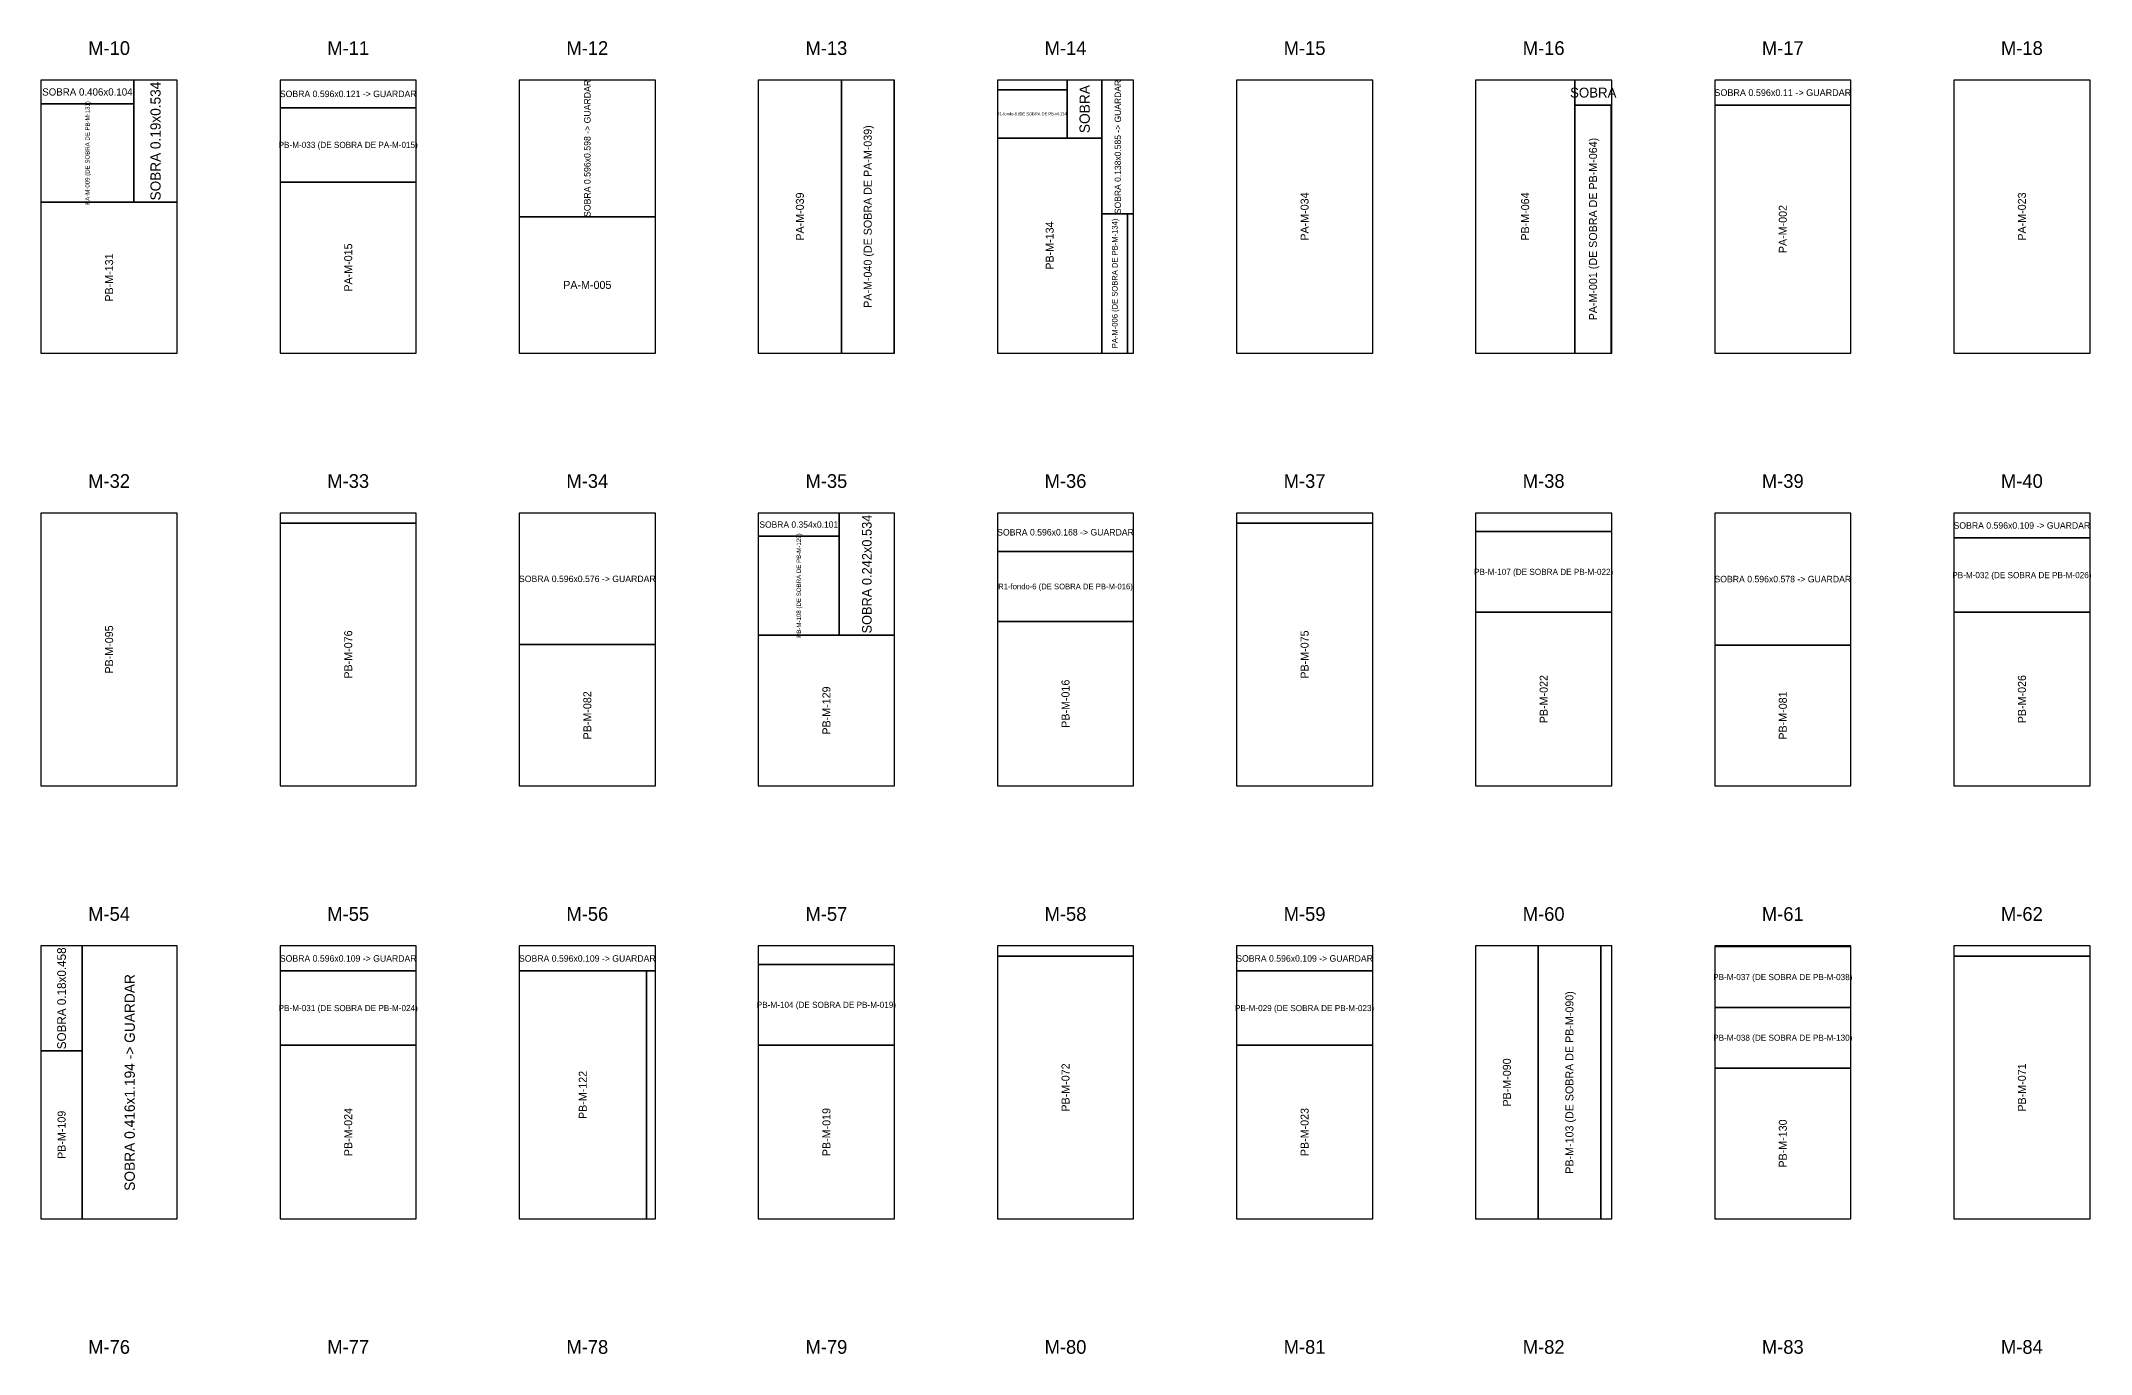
# Model space of a CAD drawing. Header units: metres. Extents: x 305.3 to 390.9, y -184.6 to -119.2.
# Drawn here: x 325.87 to 334.84, y -140.35 to -134.6 of the extents above; entities that cross this region are included whole.
import ezdxf
from ezdxf.enums import TextEntityAlignment as Align

# ---------------------------------------------------------------- set-up
doc = ezdxf.new("R2010")
doc.units = ezdxf.units.M
for name, color, linetype in [('PLAN-CORTE-DESPERDICIO', 1, 'Continuous'), ('PLAN-CORTE-PIEZAS-A-ABRIR', 7, 'Continuous'), ('PLAN-CORTE-RECORTES', 3, 'Continuous'), ('PLAN-CORTE-SOBRANTES', 2, 'Continuous'), ('PLAN-CORTE-TEXTOS', 5, 'Continuous')]:
    doc.layers.add(name, color=color, linetype=linetype)

msp = doc.modelspace()

# ---------------------------------------------------------------- linework, layer by layer
at = {"layer": 'PLAN-CORTE-DESPERDICIO'}
for points in [[(330.0567, -134.8158), (330.3627, -134.8158), (330.3627, -134.7738), (330.0567, -134.7738)], [(330.6261, -135.9678), (330.6527, -135.9678), (330.6527, -135.3592), (330.6261, -135.3592)], [(326.9187, -136.7118), (327.5147, -136.7118), (327.5147, -136.6678), (326.9187, -136.6678)], [(331.1027, -136.7118), (331.6987, -136.7118), (331.6987, -136.6678), (331.1027, -136.6678)], [(332.1487, -136.7482), (332.7447, -136.7482), (332.7447, -136.6678), (332.1487, -136.6678)], [(329.0107, -138.6422), (329.6067, -138.6422), (329.6067, -138.5618), (329.0107, -138.5618)], [(330.0567, -138.6058), (330.6527, -138.6058), (330.6527, -138.5618), (330.0567, -138.5618)], [(332.6961, -139.7558), (332.7447, -139.7558), (332.7447, -138.5618), (332.6961, -138.5618)], [(334.2407, -138.6058), (334.8367, -138.6058), (334.8367, -138.5618), (334.2407, -138.5618)], [(328.521, -139.7558), (328.5607, -139.7558), (328.5607, -138.671), (328.521, -138.671)]]:
    msp.add_lwpolyline(points, close=True, dxfattribs=at)
at = {"layer": 'PLAN-CORTE-PIEZAS-A-ABRIR'}
for points in [[(325.8727, -135.9678), (326.4687, -135.9678), (326.4687, -134.7738), (325.8727, -134.7738)], [(326.9187, -135.9678), (327.5147, -135.9678), (327.5147, -134.7738), (326.9187, -134.7738)], [(327.9647, -135.9678), (328.5607, -135.9678), (328.5607, -134.7738), (327.9647, -134.7738)], [(329.0107, -135.9678), (329.6067, -135.9678), (329.6067, -134.7738), (329.0107, -134.7738)], [(330.0567, -135.9678), (330.6527, -135.9678), (330.6527, -134.7738), (330.0567, -134.7738)], [(331.1027, -135.9678), (331.6987, -135.9678), (331.6987, -134.7738), (331.1027, -134.7738)], [(332.1487, -135.9678), (332.7447, -135.9678), (332.7447, -134.7738), (332.1487, -134.7738)], [(333.1947, -135.9678), (333.7907, -135.9678), (333.7907, -134.7738), (333.1947, -134.7738)], [(334.2407, -135.9678), (334.8367, -135.9678), (334.8367, -134.7738), (334.2407, -134.7738)], [(325.8727, -137.8618), (326.4687, -137.8618), (326.4687, -136.6678), (325.8727, -136.6678)], [(326.9187, -137.8618), (327.5147, -137.8618), (327.5147, -136.6678), (326.9187, -136.6678)], [(327.9647, -137.8618), (328.5607, -137.8618), (328.5607, -136.6678), (327.9647, -136.6678)], [(329.0107, -137.8618), (329.6067, -137.8618), (329.6067, -136.6678), (329.0107, -136.6678)], [(330.0567, -137.8618), (330.6527, -137.8618), (330.6527, -136.6678), (330.0567, -136.6678)], [(331.1027, -137.8618), (331.6987, -137.8618), (331.6987, -136.6678), (331.1027, -136.6678)], [(332.1487, -137.8618), (332.7447, -137.8618), (332.7447, -136.6678), (332.1487, -136.6678)], [(333.1947, -137.8618), (333.7907, -137.8618), (333.7907, -136.6678), (333.1947, -136.6678)], [(334.2407, -137.8618), (334.8367, -137.8618), (334.8367, -136.6678), (334.2407, -136.6678)], [(325.8727, -139.7558), (326.4687, -139.7558), (326.4687, -138.5618), (325.8727, -138.5618)], [(326.9187, -139.7558), (327.5147, -139.7558), (327.5147, -138.5618), (326.9187, -138.5618)], [(327.9647, -139.7558), (328.5607, -139.7558), (328.5607, -138.5618), (327.9647, -138.5618)], [(329.0107, -139.7558), (329.6067, -139.7558), (329.6067, -138.5618), (329.0107, -138.5618)], [(330.0567, -139.7558), (330.6527, -139.7558), (330.6527, -138.5618), (330.0567, -138.5618)], [(331.1027, -139.7558), (331.6987, -139.7558), (331.6987, -138.5618), (331.1027, -138.5618)], [(332.1487, -139.7558), (332.7447, -139.7558), (332.7447, -138.5618), (332.1487, -138.5618)], [(333.1947, -139.7558), (333.7907, -139.7558), (333.7907, -138.5618), (333.1947, -138.5618)], [(334.2407, -139.7558), (334.8367, -139.7558), (334.8367, -138.5618), (334.2407, -138.5618)]]:
    msp.add_lwpolyline(points, close=True, dxfattribs=at)
at = {"layer": 'PLAN-CORTE-RECORTES'}
for points in [[(329.0107, -135.9678), (329.3744, -135.9678), (329.3744, -134.7738), (329.0107, -134.7738)], [(329.3744, -135.9678), (329.6045, -135.9678), (329.6045, -134.7738), (329.3744, -134.7738)], [(331.1027, -135.9678), (331.6987, -135.9678), (331.6987, -134.7738), (331.1027, -134.7738)], [(332.1487, -135.9678), (332.5823, -135.9678), (332.5823, -134.7738), (332.1487, -134.7738)], [(334.2407, -135.9678), (334.8367, -135.9678), (334.8367, -134.7738), (334.2407, -134.7738)], [(325.8727, -135.3078), (326.2787, -135.3078), (326.2787, -134.8778), (325.8727, -134.8778)], [(330.0567, -135.0278), (330.3627, -135.0278), (330.3627, -134.8158), (330.0567, -134.8158)], [(332.5823, -135.9678), (332.7424, -135.9678), (332.7424, -134.8836), (332.5823, -134.8836)], [(333.1947, -135.9678), (333.7907, -135.9678), (333.7907, -134.8836), (333.1947, -134.8836)], [(326.9187, -135.22), (327.5147, -135.22), (327.5147, -134.8947), (326.9187, -134.8947)], [(330.0567, -135.9678), (330.5143, -135.9678), (330.5143, -135.0278), (330.0567, -135.0278)], [(326.9187, -135.9678), (327.5147, -135.9678), (327.5147, -135.22), (326.9187, -135.22)], [(325.8727, -135.9678), (326.4687, -135.9678), (326.4687, -135.3078), (325.8727, -135.3078)], [(327.9647, -135.9678), (328.5607, -135.9678), (328.5607, -135.3718), (327.9647, -135.3718)], [(330.5143, -135.9678), (330.6261, -135.9678), (330.6261, -135.3592), (330.5143, -135.3592)], [(325.8727, -137.8618), (326.4687, -137.8618), (326.4687, -136.6678), (325.8727, -136.6678)], [(326.9187, -137.8618), (327.5147, -137.8618), (327.5147, -136.7118), (326.9187, -136.7118)], [(331.1027, -137.8618), (331.6987, -137.8618), (331.6987, -136.7118), (331.1027, -136.7118)], [(332.1487, -137.1021), (332.7447, -137.1021), (332.7447, -136.7482), (332.1487, -136.7482)], [(329.0107, -137.2018), (329.3647, -137.2018), (329.3647, -136.7688), (329.0107, -136.7688)], [(330.0567, -137.1421), (330.6527, -137.1421), (330.6527, -136.8361), (330.0567, -136.8361)], [(334.2407, -137.1021), (334.8367, -137.1021), (334.8367, -136.7768), (334.2407, -136.7768)], [(332.1487, -137.8618), (332.7447, -137.8618), (332.7447, -137.1021), (332.1487, -137.1021)], [(334.2407, -137.8618), (334.8367, -137.8618), (334.8367, -137.1021), (334.2407, -137.1021)], [(329.0107, -137.8618), (329.6067, -137.8618), (329.6067, -137.2018), (329.0107, -137.2018)], [(330.0567, -137.8618), (330.6527, -137.8618), (330.6527, -137.1421), (330.0567, -137.1421)], [(327.9647, -137.8618), (328.5607, -137.8618), (328.5607, -137.2435), (327.9647, -137.2435)], [(333.1947, -137.8618), (333.7907, -137.8618), (333.7907, -137.2455), (333.1947, -137.2455)], [(329.0107, -138.9961), (329.6067, -138.9961), (329.6067, -138.6422), (329.0107, -138.6422)], [(330.0567, -139.7558), (330.6527, -139.7558), (330.6527, -138.6058), (330.0567, -138.6058)], [(332.1487, -139.7558), (332.4224, -139.7558), (332.4224, -138.5618), (332.1487, -138.5618)], [(332.4224, -139.7558), (332.6961, -139.7558), (332.6961, -138.5618), (332.4224, -138.5618)], [(333.1947, -138.8305), (333.7907, -138.8305), (333.7907, -138.5652), (333.1947, -138.5652)], [(334.2407, -139.7558), (334.8367, -139.7558), (334.8367, -138.6058), (334.2407, -138.6058)], [(326.9187, -138.9961), (327.5147, -138.9961), (327.5147, -138.6708), (326.9187, -138.6708)], [(327.9647, -139.7558), (328.521, -139.7558), (328.521, -138.671), (327.9647, -138.671)], [(331.1027, -138.9961), (331.6987, -138.9961), (331.6987, -138.6708), (331.1027, -138.6708)], [(333.1947, -139.0958), (333.7907, -139.0958), (333.7907, -138.8305), (333.1947, -138.8305)], [(326.9187, -139.7558), (327.5147, -139.7558), (327.5147, -138.9961), (326.9187, -138.9961)], [(329.0107, -139.7558), (329.6067, -139.7558), (329.6067, -138.9961), (329.0107, -138.9961)], [(331.1027, -139.7558), (331.6987, -139.7558), (331.6987, -138.9961), (331.1027, -138.9961)], [(325.8727, -139.7558), (326.0527, -139.7558), (326.0527, -139.0198), (325.8727, -139.0198)], [(333.1947, -139.7558), (333.7907, -139.7558), (333.7907, -139.0958), (333.1947, -139.0958)]]:
    msp.add_lwpolyline(points, close=True, dxfattribs=at)
at = {"layer": 'PLAN-CORTE-SOBRANTES'}
for points in [[(325.8727, -134.8778), (326.2787, -134.8778), (326.2787, -134.7738), (325.8727, -134.7738)], [(326.2787, -135.3078), (326.4687, -135.3078), (326.4687, -134.7738), (326.2787, -134.7738)], [(326.9187, -134.8947), (327.5147, -134.8947), (327.5147, -134.7738), (326.9187, -134.7738)], [(327.9647, -135.3718), (328.5607, -135.3718), (328.5607, -134.7738), (327.9647, -134.7738)], [(330.3627, -135.0278), (330.5143, -135.0278), (330.5143, -134.7738), (330.3627, -134.7738)], [(330.5143, -135.3592), (330.6527, -135.3592), (330.6527, -134.7738), (330.5143, -134.7738)], [(332.5823, -134.8836), (332.7447, -134.8836), (332.7447, -134.7738), (332.5823, -134.7738)], [(333.1947, -134.8836), (333.7907, -134.8836), (333.7907, -134.7738), (333.1947, -134.7738)], [(327.9647, -137.2435), (328.5607, -137.2435), (328.5607, -136.6678), (327.9647, -136.6678)], [(329.0107, -136.7688), (329.3647, -136.7688), (329.3647, -136.6678), (329.0107, -136.6678)], [(329.3647, -137.2018), (329.6067, -137.2018), (329.6067, -136.6678), (329.3647, -136.6678)], [(330.0567, -136.8361), (330.6527, -136.8361), (330.6527, -136.6678), (330.0567, -136.6678)], [(333.1947, -137.2455), (333.7907, -137.2455), (333.7907, -136.6678), (333.1947, -136.6678)], [(334.2407, -136.7768), (334.8367, -136.7768), (334.8367, -136.6678), (334.2407, -136.6678)], [(325.8727, -139.0198), (326.0527, -139.0198), (326.0527, -138.5618), (325.8727, -138.5618)], [(326.0527, -139.7558), (326.4687, -139.7558), (326.4687, -138.5618), (326.0527, -138.5618)], [(326.9187, -138.6708), (327.5147, -138.6708), (327.5147, -138.5618), (326.9187, -138.5618)], [(327.9647, -138.671), (328.5607, -138.671), (328.5607, -138.5618), (327.9647, -138.5618)], [(331.1027, -138.6708), (331.6987, -138.6708), (331.6987, -138.5618), (331.1027, -138.5618)]]:
    msp.add_lwpolyline(points, close=True, dxfattribs=at)

# ---------------------------------------------------------------- texts
at = {"layer": 'PLAN-CORTE-TEXTOS'}
for s, height, p in [('M-10', 0.06, (326.1707, -134.6338)), ('M-11', 0.06, (327.2167, -134.6338)), ('M-12', 0.06, (328.2627, -134.6338)), ('M-13', 0.06, (329.3087, -134.6338)), ('M-14', 0.06, (330.3547, -134.6338)), ('M-15', 0.06, (331.4007, -134.6338)), ('M-16', 0.06, (332.4467, -134.6338)), ('M-17', 0.06, (333.4927, -134.6338)), ('M-18', 0.06, (334.5387, -134.6338)), ('SOBRA 0.406x0.104', 0.031843, (326.0757, -134.8258)), ('SOBRA 0.596x0.121 -> GUARDAR', 0.028381, (327.2167, -134.8342)), ('SOBRA', 0.04331, (332.6635, -134.8287)), ('SOBRA 0.596x0.11 -> GUARDAR', 0.029432, (333.4927, -134.8287)), ('R1-fondo-8 (DE SOBRA DE PB-M-134)', 0.012879, (330.2097, -134.9218)), ('PB-M-033 (DE SOBRA DE PA-M-015)', 0.026703, (327.2167, -135.0573)), ('PA-M-005', 0.035, (328.2627, -135.6698)), ('M-32', 0.06, (326.1707, -136.5278)), ('M-33', 0.06, (327.2167, -136.5278)), ('M-34', 0.06, (328.2627, -136.5278)), ('M-35', 0.06, (329.3087, -136.5278)), ('M-36', 0.06, (330.3547, -136.5278)), ('M-37', 0.06, (331.4007, -136.5278)), ('M-38', 0.06, (332.4467, -136.5278)), ('M-39', 0.06, (333.4927, -136.5278)), ('M-40', 0.06, (334.5387, -136.5278)), ('SOBRA 0.354x0.101', 0.027765, (329.1877, -136.7183)), ('SOBRA 0.596x0.168 -> GUARDAR', 0.028381, (330.3547, -136.752)), ('SOBRA 0.596x0.109 -> GUARDAR', 0.028381, (334.5387, -136.7223)), ('SOBRA 0.596x0.576 -> GUARDAR', 0.028381, (328.2627, -136.9557)), ('PB-M-107 (DE SOBRA DE PB-M-022)', 0.026703, (332.4467, -136.9252)), ('SOBRA 0.596x0.578 -> GUARDAR', 0.028381, (333.4927, -136.9567)), ('PB-M-032 (DE SOBRA DE PB-M-026)', 0.026703, (334.5387, -136.9394)), ('R1-fondo-6 (DE SOBRA DE PB-M-016)', 0.025084, (330.3547, -136.9891)), ('M-54', 0.06, (326.1707, -138.4218)), ('M-55', 0.06, (327.2167, -138.4218)), ('M-56', 0.06, (328.2627, -138.4218)), ('M-57', 0.06, (329.3087, -138.4218)), ('M-58', 0.06, (330.3547, -138.4218)), ('M-59', 0.06, (331.4007, -138.4218)), ('M-60', 0.06, (332.4467, -138.4218)), ('M-61', 0.06, (333.4927, -138.4218)), ('M-62', 0.06, (334.5387, -138.4218)), ('SOBRA 0.596x0.109 -> GUARDAR', 0.028381, (327.2167, -138.6163)), ('SOBRA 0.596x0.109 -> GUARDAR', 0.028381, (328.2627, -138.6164)), ('SOBRA 0.596x0.109 -> GUARDAR', 0.028381, (331.4007, -138.6163)), ('PB-M-037 (DE SOBRA DE PB-M-038)', 0.026703, (333.4927, -138.6978)), ('PB-M-031 (DE SOBRA DE PB-M-024)', 0.026703, (327.2167, -138.8334)), ('PB-M-104 (DE SOBRA DE PB-M-019)', 0.026703, (329.3087, -138.8191)), ('PB-M-029 (DE SOBRA DE PB-M-023)', 0.026703, (331.4007, -138.8334)), ('PB-M-038 (DE SOBRA DE PB-M-130)', 0.026703, (333.4927, -138.9631)), ('M-76', 0.06, (326.1707, -140.3158)), ('M-77', 0.06, (327.2167, -140.3158)), ('M-78', 0.06, (328.2627, -140.3158)), ('M-79', 0.06, (329.3087, -140.3158)), ('M-80', 0.06, (330.3547, -140.3158)), ('M-81', 0.06, (331.4007, -140.3158)), ('M-82', 0.06, (332.4467, -140.3158)), ('M-83', 0.06, (333.4927, -140.3158)), ('M-84', 0.06, (334.5387, -140.3158))]:
    msp.add_text(s, height=height, dxfattribs=at).set_placement(p, align=Align.MIDDLE_CENTER)
for s, height, p in [('SOBRA 0.19x0.534', 0.0445, (326.3737, -135.0408)), ('SOBRA 0.596x0.598 -> GUARDAR', 0.028476, (328.2627, -135.0728)), ('SOBRA 0.138x0.585 -> GUARDAR', 0.027876, (330.5835, -135.0665)), ('PA-M-009 (DE SOBRA DE PB-M-131)', 0.019265, (326.0757, -135.0928)), ('SOBRA', 0.045, (330.4385, -134.9008)), ('PA-M-040 (DE SOBRA DE PA-M-039)', 0.035, (329.4895, -135.3708)), ('PA-M-001 (DE SOBRA DE PB-M-064)', 0.035, (332.6624, -135.4257)), ('PA-M-039', 0.035, (329.1926, -135.3708)), ('PA-M-034', 0.035, (331.4007, -135.3708)), ('PB-M-064', 0.035, (332.3655, -135.3708)), ('PA-M-002', 0.035, (333.4927, -135.4257)), ('PA-M-023', 0.035, (334.5387, -135.3708)), ('PB-M-134', 0.035, (330.2855, -135.4978)), ('PA-M-006 (DE SOBRA DE PB-M-134)', 0.024844, (330.5702, -135.6635)), ('PA-M-015', 0.035, (327.2167, -135.5939)), ('PB-M-131', 0.035, (326.1707, -135.6378)), ('SOBRA 0.242x0.534', 0.041882, (329.4857, -136.9348)), ('PB-M-108 (DE SOBRA DE PB-M-129)', 0.0194, (329.1877, -136.9853)), ('PB-M-095', 0.035, (326.1707, -137.2648)), ('PB-M-076', 0.035, (327.2167, -137.2868)), ('PB-M-075', 0.035, (331.4007, -137.2868)), ('PB-M-022', 0.035, (332.4467, -137.482)), ('PB-M-026', 0.035, (334.5387, -137.482)), ('PB-M-082', 0.035, (328.2627, -137.5527)), ('PB-M-129', 0.035, (329.3087, -137.5318)), ('PB-M-016', 0.035, (330.3547, -137.502)), ('PB-M-081', 0.035, (333.4927, -137.5537)), ('SOBRA 0.18x0.458', 0.038167, (325.9627, -138.7908)), ('SOBRA 0.416x1.194 -> GUARDAR', 0.045, (326.2607, -139.1588)), ('PB-M-103 (DE SOBRA DE PB-M-090)', 0.035, (332.5593, -139.1588)), ('PB-M-072', 0.035, (330.3547, -139.1808)), ('PB-M-090', 0.035, (332.2856, -139.1588)), ('PB-M-071', 0.035, (334.5387, -139.1808)), ('PB-M-122', 0.035, (328.2428, -139.2134)), ('PB-M-024', 0.035, (327.2167, -139.3759)), ('PB-M-019', 0.035, (329.3087, -139.3759)), ('PB-M-023', 0.035, (331.4007, -139.3759)), ('PB-M-109', 0.035, (325.9627, -139.3878)), ('PB-M-130', 0.035, (333.4927, -139.4258))]:
    msp.add_text(s, height=height, rotation=90, dxfattribs=at).set_placement(p, align=Align.MIDDLE_CENTER)

doc.saveas('drawing.dxf')
